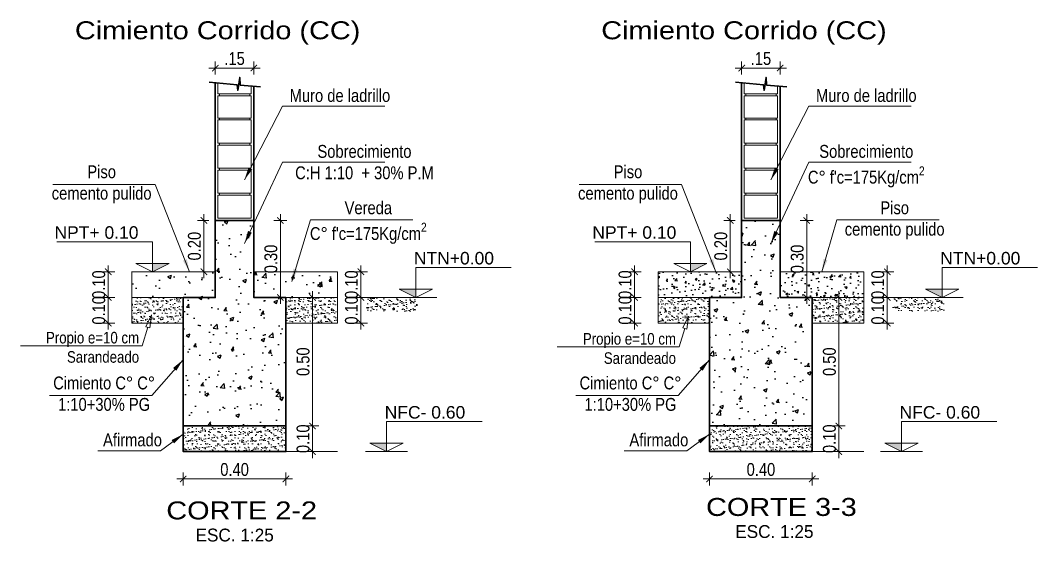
# Model space of a CAD drawing. Header units: metres. Extents: x 912 to 1393, y 476 to 584.
# Drawn here: x 1275.274 to 1279.234, y 500.553 to 502.582 of the extents above; entities that cross this region are included whole.
import ezdxf
from ezdxf import colors
from ezdxf.entities.mleader import LeaderData, LeaderLine
from ezdxf.math import Vec2, Vec3

# ---------------------------------------------------------------- set-up
doc = ezdxf.new("R2010")
doc.units = ezdxf.units.M
doc.linetypes.add('HIDDEN2', pattern=[0.1875, 0.125, -0.0625])
for name, color, linetype, lineweight in [('-Achurado', 251, 'Continuous', 5), ('-Acotado', 251, 'Continuous', 5), ('A_Muros altos', 7, 'Continuous', 40), ('Cotas', 7, 'Continuous', 20), ('FIC-2ES_COLUMNA', 152, 'Continuous', 30), ('FIC-2ES_TERRENO', 34, 'Continuous', 0), ('muros', 7, 'Continuous', 35), ('pisos', 8, 'Continuous', 13), ('PL-03', 7, 'Continuous', 30)]:
    doc.layers.add(name, color=color, linetype=linetype, lineweight=lineweight)
doc.layers.add('A_50_CotasExter', color=253, linetype='Continuous')
doc.layers.add('PL-05', color=7, linetype='Continuous')
doc.layers.add('FIC-2ES_LADRILLOS_', color=7, linetype='Continuous', lineweight=0, true_color=0xf57a00)
doc.styles.add('-Arial Narrow', font='ARIALN.TTF')
doc.styles.add('ARIAL', font='arial.ttf')
doc.styles.add('ROMANS', font='ARIALN.TTF')
doc.styles.add('sw 721', font='swissel.ttf')
doc.styles.add('TECHNICLIGHT', font='tel_____.pfb')
doc.dimstyles.new('corte 25', dxfattribs={"dimtxt": 0.05, "dimasz": 0.025, "dimexe": 0.025, "dimexo": 0.0125, "dimgap": 0.0125, "dimtad": 1, "dimzin": 4, "dimdsep": 46, "dimtxsty": 'ARIAL', "dimblk": 'ARCHTICK', "dimcen": 0.025, "dimdle": 0.025, "dimclrd": 256, "dimclre": 256, "dimclrt": 7, "dimadec": 0, "dimazin": 0, "dimtfac": 1, "dimtix": 1, "dimtmove": 0, "dimatfit": 3, "dimfxl": 0.1, "dimlwd": -1, "dimarcsym": 0})
doc.dimstyles.new('Esc 1_20n', dxfattribs={"dimscale": 0.02, "dimtxt": 2, "dimasz": 1, "dimexe": 1, "dimexo": 1, "dimgap": 0.45, "dimtad": 1, "dimtoh": 1, "dimzin": 3, "dimdsep": 46, "dimtxsty": '-Arial Narrow', "dimblk": 'ARCHTICK', "dimcen": 1, "dimdle": 1, "dimclrd": 252, "dimclre": 252, "dimclrt": 252, "dimadec": 0, "dimazin": 0, "dimtfac": 1, "dimtix": 1, "dimtmove": 1, "dimatfit": 2, "dimldrblk": 'ARCHTICK', "dimfxl": 1, "dimfxlon": 1, "dimtolj": 2, "dimlwd": 5, "dimlwe": 5, "dimarcsym": 0})
pattern_1 = [(37.5, (-0.210001, 0), (-0.00080001565, 0.02447066187), [0, -0.019304, 0, -0.02159, 0, -0.0206375]), (7.5, (-0.21, 0), (0.02247616416, 0.035841255), [0, -0.010414, 0, -0.017399, 0, -0.0066675]), (327.5, (-0.225622, 0), (0.0395496185, 7.185923e-05), [0, -0.00635, 0, -0.02286, 0, -0.029845]), (317.5, (-0.225622, 0), (0.0381778226, 0.0111464662), [0, -0.003175, 0, -0.014986, 0, -0.017145])]
pattern_2 = [(50, (74.589544, -0.39591), (0.0728738676, -0.0063756342), [0.00762, -0.08382]), (355, (74.58954, -0.39591), (-0.0140973686, 0.076422738), [0.006096, -0.0670562337]), (100.451445, (74.595616, -0.39644), (0.058776499, 0.0700471008), [0.0064760035, -0.071236098]), (46.1842, (74.58954, -0.37559), (0.1084316164, -0.016816931), [0.01143, -0.12573]), (96.635558, (74.59858, -0.37699), (0.094961654, 0.09897045), [0.009714009, -0.106854243]), (351.184151, (74.58954, -0.37559), (0.094961654, 0.09897045), [0.009143987, -0.100583893]), (21, (74.599704, -0.38067), (0.0606457565, -0.0409060793), [0.00762, -0.08382]), (326, (74.5997, -0.38067), (0.0247208113, 0.0736751864), [0.006096, -0.067056]), (71.451445, (74.60476, -0.384076), (0.0853665677, 0.0327691076), [0.0064760035, -0.071235975]), (37.5, (74.589544, -0.395907), (0.0012354413, 0.03382201555), [0, -0.0662432, 0, -0.068072, 0, -0.06731]), (7.5, (74.589544, -0.395907), (0.026727865, 0.0400722299), [0, -0.0388112, 0, -0.0647192, 0, -0.025654]), (327.5, (74.566887, -0.395907), (0.05423623807, -0.0022914976), [0, -0.0254, 0, -0.079248, 0, -0.105156]), (317.5, (74.556727, -0.395907), (0.0592516726, 0.0101705964), [0, -0.03302, 0, -0.0526288, 0, -0.074676])]

# ---------------------------------------------------------------- blocks, each defined once
blk = doc.blocks.new('_ArchTick')
at = {"layer": 'pisos', "color": 0, "const_width": 0.15}
blk.add_lwpolyline([(-0.5, -0.5), (0.5, 0.5)], dxfattribs=at)
blk = doc.blocks.new('*D331')
at = {"layer": 'A_50_CotasExter', "color": 252, "lineweight": 5, "transparency": 16777216}
for p, q in [((1276.4114, 501.0033), (1276.4114, 501.0283)), ((1276.3864, 501.0033), (1276.4364, 501.0033)), ((1276.4114, 500.9033), (1276.4114, 501.0033)), ((1276.3864, 500.9033), (1276.4364, 500.9033)), ((1276.4114, 500.9033), (1276.4114, 500.8783))]:
    blk.add_line(p, q, dxfattribs=at)
at = {"layer": 'DEFPOINTS', "color": 0, "lineweight": 20, "transparency": 16777216}
for p in [(1276.3079, 501.0033), (1276.4114, 501.0033), (1276.3079, 500.9033)]:
    blk.add_point(p, dxfattribs=at)
at = {"layer": 'A_50_CotasExter', "color": 252, "lineweight": 5, "transparency": 16777216, "xscale": 0.025, "yscale": 0.025, "zscale": 0.025}
for p, rotation in [((1276.4114, 501.0033), 270), ((1276.4114, 500.9033), 90)]:
    blk.add_blockref('_ArchTick', p, dxfattribs=dict(at, rotation=rotation))
at = {"layer": 'A_50_CotasExter', "color": 252, "transparency": 16777216, "insert": (1276.3746, 500.9533), "char_height": 0.05, "attachment_point": 5, "rotation": 90, "style": '-Arial Narrow'}
blk.add_mtext('\\A2;0.10', dxfattribs=at)
blk = doc.blocks.new('*D330')
at = {"layer": 'A_50_CotasExter', "color": 252, "lineweight": 5, "transparency": 16777216}
for p, q in [((1276.3864, 501.5033), (1276.4364, 501.5033)), ((1276.4114, 500.9783), (1276.4114, 501.5283)), ((1276.3864, 501.0033), (1276.4364, 501.0033))]:
    blk.add_line(p, q, dxfattribs=at)
at = {"layer": 'DEFPOINTS', "color": 0, "lineweight": 20, "transparency": 16777216}
for p in [(1276.3079, 501.5033), (1276.4114, 501.5033), (1276.3079, 501.0033)]:
    blk.add_point(p, dxfattribs=at)
at = {"layer": 'A_50_CotasExter', "color": 252, "lineweight": 5, "transparency": 16777216, "xscale": 0.025, "yscale": 0.025, "zscale": 0.025}
for p, rotation in [((1276.4114, 501.5033), 90), ((1276.4114, 501.0033), 270)]:
    blk.add_blockref('_ArchTick', p, dxfattribs=dict(at, rotation=rotation))
at = {"layer": 'A_50_CotasExter', "color": 252, "transparency": 16777216, "insert": (1276.3746, 501.2533), "char_height": 0.05, "attachment_point": 5, "rotation": 90, "style": '-Arial Narrow'}
blk.add_mtext('\\A2;0.50', dxfattribs=at)
blk = doc.blocks.new('NPT-c2')
at = {"color": 0, "lineweight": 5}
for p, q in [((0, 0.361), (-1.15, 0.361)), ((0, 0), (0, 0.361)), ((-0.253, 0), (0.253, 0)), ((-0.2, 0.1), (0.2, 0.1)), ((0, 0), (-0.2, 0.1)), ((0, 0), (0.2, 0.1))]:
    blk.add_line(p, q, dxfattribs=at)
blk.add_solid([(0.2, 0.1), (0, 0.1), (0, 0)], dxfattribs=at)
at = {"style": 'ARIAL'}
blk.add_attdef('NPT%%P0.00', (-1.089, 0.48), '', height=0.15, dxfattribs=at)
blk = doc.blocks.new('*D93')
at = {"layer": 'A_50_CotasExter', "color": 252, "lineweight": 5, "transparency": 16777216}
for p, q in [((1276.0329, 502.3716), (1276.0329, 502.4216)), ((1276.1829, 502.3716), (1276.1829, 502.4216)), ((1276.2079, 502.3966), (1276.0079, 502.3966))]:
    blk.add_line(p, q, dxfattribs=at)
at = {"layer": 'DEFPOINTS', "color": 0, "lineweight": 20, "transparency": 16777216}
for p in [(1276.0329, 502.3966), (1276.0329, 502.3385), (1276.1829, 502.3257)]:
    blk.add_point(p, dxfattribs=at)
at = {"layer": 'A_50_CotasExter', "color": 252, "lineweight": 5, "transparency": 16777216, "xscale": 0.025, "yscale": 0.025, "zscale": 0.025, "rotation": 180}
blk.add_blockref('_ArchTick', (1276.0329, 502.3966), dxfattribs=at)
at = {"layer": 'A_50_CotasExter', "color": 252, "lineweight": 5, "transparency": 16777216, "xscale": 0.025, "yscale": 0.025, "zscale": 0.025}
blk.add_blockref('_ArchTick', (1276.1829, 502.3966), dxfattribs=at)
at = {"layer": 'A_50_CotasExter', "color": 252, "transparency": 16777216, "insert": (1276.1079, 502.4334), "char_height": 0.05, "attachment_point": 5, "style": '-Arial Narrow'}
blk.add_mtext('\\A2;.15', dxfattribs=at)
blk = doc.blocks.new('*D337')
at = {"layer": 'A_50_CotasExter', "color": 252, "lineweight": 5, "transparency": 16777216}
for p, q in [((1275.6412, 501.5033), (1275.5912, 501.5033)), ((1275.6162, 501.5033), (1275.6162, 501.5283)), ((1275.6162, 501.4033), (1275.6162, 501.5033)), ((1275.6412, 501.4033), (1275.5912, 501.4033)), ((1275.6162, 501.4033), (1275.6162, 501.3783))]:
    blk.add_line(p, q, dxfattribs=at)
at = {"layer": 'DEFPOINTS', "color": 0, "lineweight": 20, "transparency": 16777216}
for p in [(1275.6162, 501.5033), (1275.7079, 501.5033), (1275.7079, 501.4033)]:
    blk.add_point(p, dxfattribs=at)
at = {"layer": 'A_50_CotasExter', "color": 252, "lineweight": 5, "transparency": 16777216, "xscale": 0.025, "yscale": 0.025, "zscale": 0.025}
for p, rotation in [((1275.6162, 501.5033), 270), ((1275.6162, 501.4033), 90)]:
    blk.add_blockref('_ArchTick', p, dxfattribs=dict(at, rotation=rotation))
at = {"layer": 'A_50_CotasExter', "color": 252, "transparency": 16777216, "insert": (1275.5794, 501.4533), "char_height": 0.05, "attachment_point": 5, "rotation": 90, "style": '-Arial Narrow'}
blk.add_mtext('\\A2;0.10', dxfattribs=at)
blk = doc.blocks.new('*D336')
at = {"layer": 'A_50_CotasExter', "color": 252, "lineweight": 5, "transparency": 16777216}
for p, q in [((1275.6162, 501.6033), (1275.6162, 501.6283)), ((1275.6412, 501.6033), (1275.5912, 501.6033)), ((1275.6162, 501.5033), (1275.6162, 501.6033)), ((1275.6412, 501.5033), (1275.5912, 501.5033)), ((1275.6162, 501.5033), (1275.6162, 501.4783))]:
    blk.add_line(p, q, dxfattribs=at)
at = {"layer": 'DEFPOINTS', "color": 0, "lineweight": 20, "transparency": 16777216}
for p in [(1275.6162, 501.6033), (1275.7079, 501.6033), (1275.7079, 501.5033)]:
    blk.add_point(p, dxfattribs=at)
at = {"layer": 'A_50_CotasExter', "color": 252, "lineweight": 5, "transparency": 16777216, "xscale": 0.025, "yscale": 0.025, "zscale": 0.025}
for p, rotation in [((1275.6162, 501.6033), 270), ((1275.6162, 501.5033), 90)]:
    blk.add_blockref('_ArchTick', p, dxfattribs=dict(at, rotation=rotation))
at = {"layer": 'A_50_CotasExter', "color": 252, "transparency": 16777216, "insert": (1275.5794, 501.5533), "char_height": 0.05, "attachment_point": 5, "rotation": 90, "style": '-Arial Narrow'}
blk.add_mtext('\\A2;0.10', dxfattribs=at)
blk = doc.blocks.new('*D333')
at = {"layer": 'A_50_CotasExter', "color": 252, "lineweight": 5, "transparency": 16777216}
for p, q in [((1276.5747, 501.5033), (1276.6247, 501.5033)), ((1276.5997, 501.5033), (1276.5997, 501.5283)), ((1276.5997, 501.4033), (1276.5997, 501.5033)), ((1276.5747, 501.4033), (1276.6247, 501.4033)), ((1276.5997, 501.4033), (1276.5997, 501.3783))]:
    blk.add_line(p, q, dxfattribs=at)
at = {"layer": 'DEFPOINTS', "color": 0, "lineweight": 20, "transparency": 16777216}
for p in [(1276.5079, 501.5033), (1276.5997, 501.5033), (1276.5079, 501.4033)]:
    blk.add_point(p, dxfattribs=at)
at = {"layer": 'A_50_CotasExter', "color": 252, "lineweight": 5, "transparency": 16777216, "xscale": 0.025, "yscale": 0.025, "zscale": 0.025}
for p, rotation in [((1276.5997, 501.5033), 270), ((1276.5997, 501.4033), 90)]:
    blk.add_blockref('_ArchTick', p, dxfattribs=dict(at, rotation=rotation))
at = {"layer": 'A_50_CotasExter', "color": 252, "transparency": 16777216, "insert": (1276.563, 501.4533), "char_height": 0.05, "attachment_point": 5, "rotation": 90, "style": '-Arial Narrow'}
blk.add_mtext('\\A2;0.10', dxfattribs=at)
blk = doc.blocks.new('*D332')
at = {"layer": 'A_50_CotasExter', "color": 252, "lineweight": 5, "transparency": 16777216}
for p, q in [((1276.5997, 501.6033), (1276.5997, 501.6283)), ((1276.5747, 501.6033), (1276.6247, 501.6033)), ((1276.5997, 501.5033), (1276.5997, 501.6033)), ((1276.5747, 501.5033), (1276.6247, 501.5033)), ((1276.5997, 501.5033), (1276.5997, 501.4783))]:
    blk.add_line(p, q, dxfattribs=at)
at = {"layer": 'DEFPOINTS', "color": 0, "lineweight": 20, "transparency": 16777216}
for p in [(1276.5079, 501.6033), (1276.5997, 501.6033), (1276.5079, 501.5033)]:
    blk.add_point(p, dxfattribs=at)
at = {"layer": 'A_50_CotasExter', "color": 252, "lineweight": 5, "transparency": 16777216, "xscale": 0.025, "yscale": 0.025, "zscale": 0.025}
for p, rotation in [((1276.5997, 501.6033), 270), ((1276.5997, 501.5033), 90)]:
    blk.add_blockref('_ArchTick', p, dxfattribs=dict(at, rotation=rotation))
at = {"layer": 'A_50_CotasExter', "color": 252, "transparency": 16777216, "insert": (1276.563, 501.5533), "char_height": 0.05, "attachment_point": 5, "rotation": 90, "style": '-Arial Narrow'}
blk.add_mtext('\\A2;0.10', dxfattribs=at)
blk = doc.blocks.new('*D334')
at = {"layer": 'A_50_CotasExter', "color": 252, "lineweight": 5, "transparency": 16777216}
for p, q in [((1276.2861, 501.4783), (1276.2861, 501.8283)), ((1276.2611, 501.8033), (1276.3111, 501.8033)), ((1276.2611, 501.5033), (1276.3111, 501.5033))]:
    blk.add_line(p, q, dxfattribs=at)
at = {"layer": 'DEFPOINTS', "color": 0, "lineweight": 20, "transparency": 16777216}
for p in [(1276.1829, 501.8033), (1276.2861, 501.8033), (1276.1829, 501.5033)]:
    blk.add_point(p, dxfattribs=at)
at = {"layer": 'A_50_CotasExter', "color": 252, "lineweight": 5, "transparency": 16777216, "xscale": 0.025, "yscale": 0.025, "zscale": 0.025}
for p, rotation in [((1276.2861, 501.8033), 90), ((1276.2861, 501.5033), 270)]:
    blk.add_blockref('_ArchTick', p, dxfattribs=dict(at, rotation=rotation))
at = {"layer": 'A_50_CotasExter', "color": 252, "transparency": 16777216, "insert": (1276.2494, 501.6533), "char_height": 0.05, "attachment_point": 5, "rotation": 90, "style": '-Arial Narrow'}
blk.add_mtext('\\A2;0.30', dxfattribs=at)
blk = doc.blocks.new('*D335')
at = {"layer": 'A_50_CotasExter', "color": 252, "lineweight": 5, "transparency": 16777216}
for p, q in [((1275.9886, 501.5783), (1275.9886, 501.8283)), ((1276.0079, 501.8033), (1275.9636, 501.8033)), ((1276.0079, 501.6033), (1275.9636, 501.6033))]:
    blk.add_line(p, q, dxfattribs=at)
at = {"layer": 'DEFPOINTS', "color": 0, "lineweight": 20, "transparency": 16777216}
for p in [(1275.9886, 501.8033), (1276.0329, 501.8033), (1276.0329, 501.6033)]:
    blk.add_point(p, dxfattribs=at)
at = {"layer": 'A_50_CotasExter', "color": 252, "lineweight": 5, "transparency": 16777216, "xscale": 0.025, "yscale": 0.025, "zscale": 0.025}
for p, rotation in [((1275.9886, 501.8033), 90), ((1275.9886, 501.6033), 270)]:
    blk.add_blockref('_ArchTick', p, dxfattribs=dict(at, rotation=rotation))
at = {"layer": 'A_50_CotasExter', "color": 252, "transparency": 16777216, "insert": (1275.9518, 501.7033), "char_height": 0.05, "attachment_point": 5, "rotation": 90, "style": '-Arial Narrow'}
blk.add_mtext('\\A2;0.20', dxfattribs=at)
blk = doc.blocks.new('*D323')
at = {"layer": 'A_50_CotasExter', "color": 252, "lineweight": 5, "transparency": 16777216}
for p, q in [((1278.4601, 501.0033), (1278.4601, 501.0283)), ((1278.4351, 501.0033), (1278.4851, 501.0033)), ((1278.4601, 500.9033), (1278.4601, 501.0033)), ((1278.4351, 500.9033), (1278.4851, 500.9033)), ((1278.4601, 500.9033), (1278.4601, 500.8783))]:
    blk.add_line(p, q, dxfattribs=at)
at = {"layer": 'DEFPOINTS', "color": 0, "lineweight": 20, "transparency": 16777216}
for p in [(1278.3567, 501.0033), (1278.4601, 501.0033), (1278.3567, 500.9033)]:
    blk.add_point(p, dxfattribs=at)
at = {"layer": 'A_50_CotasExter', "color": 252, "lineweight": 5, "transparency": 16777216, "xscale": 0.025, "yscale": 0.025, "zscale": 0.025}
for p, rotation in [((1278.4601, 501.0033), 270), ((1278.4601, 500.9033), 90)]:
    blk.add_blockref('_ArchTick', p, dxfattribs=dict(at, rotation=rotation))
at = {"layer": 'A_50_CotasExter', "color": 252, "transparency": 16777216, "insert": (1278.4234, 500.9533), "char_height": 0.05, "attachment_point": 5, "rotation": 90, "style": '-Arial Narrow'}
blk.add_mtext('\\A2;0.10', dxfattribs=at)
blk = doc.blocks.new('*D322')
at = {"layer": 'A_50_CotasExter', "color": 252, "lineweight": 5, "transparency": 16777216}
for p, q in [((1278.4351, 501.5033), (1278.4851, 501.5033)), ((1278.4601, 500.9783), (1278.4601, 501.5283)), ((1278.4351, 501.0033), (1278.4851, 501.0033))]:
    blk.add_line(p, q, dxfattribs=at)
at = {"layer": 'DEFPOINTS', "color": 0, "lineweight": 20, "transparency": 16777216}
for p in [(1278.3567, 501.5033), (1278.4601, 501.5033), (1278.3567, 501.0033)]:
    blk.add_point(p, dxfattribs=at)
at = {"layer": 'A_50_CotasExter', "color": 252, "lineweight": 5, "transparency": 16777216, "xscale": 0.025, "yscale": 0.025, "zscale": 0.025}
for p, rotation in [((1278.4601, 501.5033), 90), ((1278.4601, 501.0033), 270)]:
    blk.add_blockref('_ArchTick', p, dxfattribs=dict(at, rotation=rotation))
at = {"layer": 'A_50_CotasExter', "color": 252, "transparency": 16777216, "insert": (1278.4234, 501.2533), "char_height": 0.05, "attachment_point": 5, "rotation": 90, "style": '-Arial Narrow'}
blk.add_mtext('\\A2;0.50', dxfattribs=at)
blk = doc.blocks.new('*D103')
at = {"layer": 'A_50_CotasExter', "color": 252, "lineweight": 5, "transparency": 16777216}
for p, q in [((1278.0817, 502.3716), (1278.0817, 502.4216)), ((1278.2317, 502.3716), (1278.2317, 502.4216)), ((1278.2567, 502.3966), (1278.0567, 502.3966))]:
    blk.add_line(p, q, dxfattribs=at)
at = {"layer": 'DEFPOINTS', "color": 0, "lineweight": 20, "transparency": 16777216}
for p in [(1278.0817, 502.3966), (1278.0817, 502.3385), (1278.2317, 502.3257)]:
    blk.add_point(p, dxfattribs=at)
at = {"layer": 'A_50_CotasExter', "color": 252, "lineweight": 5, "transparency": 16777216, "xscale": 0.025, "yscale": 0.025, "zscale": 0.025, "rotation": 180}
blk.add_blockref('_ArchTick', (1278.0817, 502.3966), dxfattribs=at)
at = {"layer": 'A_50_CotasExter', "color": 252, "lineweight": 5, "transparency": 16777216, "xscale": 0.025, "yscale": 0.025, "zscale": 0.025}
blk.add_blockref('_ArchTick', (1278.2317, 502.3966), dxfattribs=at)
at = {"layer": 'A_50_CotasExter', "color": 252, "transparency": 16777216, "insert": (1278.1567, 502.4334), "char_height": 0.05, "attachment_point": 5, "style": '-Arial Narrow'}
blk.add_mtext('\\A2;.15', dxfattribs=at)
blk = doc.blocks.new('*D329')
at = {"layer": 'A_50_CotasExter', "color": 252, "lineweight": 5, "transparency": 16777216}
for p, q in [((1277.6899, 501.5033), (1277.6399, 501.5033)), ((1277.6649, 501.5033), (1277.6649, 501.5283)), ((1277.6649, 501.4033), (1277.6649, 501.5033)), ((1277.6899, 501.4033), (1277.6399, 501.4033)), ((1277.6649, 501.4033), (1277.6649, 501.3783))]:
    blk.add_line(p, q, dxfattribs=at)
at = {"layer": 'DEFPOINTS', "color": 0, "lineweight": 20, "transparency": 16777216}
for p in [(1277.6649, 501.5033), (1277.7567, 501.5033), (1277.7567, 501.4033)]:
    blk.add_point(p, dxfattribs=at)
at = {"layer": 'A_50_CotasExter', "color": 252, "lineweight": 5, "transparency": 16777216, "xscale": 0.025, "yscale": 0.025, "zscale": 0.025}
for p, rotation in [((1277.6649, 501.5033), 270), ((1277.6649, 501.4033), 90)]:
    blk.add_blockref('_ArchTick', p, dxfattribs=dict(at, rotation=rotation))
at = {"layer": 'A_50_CotasExter', "color": 252, "transparency": 16777216, "insert": (1277.6281, 501.4533), "char_height": 0.05, "attachment_point": 5, "rotation": 90, "style": '-Arial Narrow'}
blk.add_mtext('\\A2;0.10', dxfattribs=at)
blk = doc.blocks.new('*D328')
at = {"layer": 'A_50_CotasExter', "color": 252, "lineweight": 5, "transparency": 16777216}
for p, q in [((1277.6649, 501.6033), (1277.6649, 501.6283)), ((1277.6899, 501.6033), (1277.6399, 501.6033)), ((1277.6649, 501.5033), (1277.6649, 501.6033)), ((1277.6899, 501.5033), (1277.6399, 501.5033)), ((1277.6649, 501.5033), (1277.6649, 501.4783))]:
    blk.add_line(p, q, dxfattribs=at)
at = {"layer": 'DEFPOINTS', "color": 0, "lineweight": 20, "transparency": 16777216}
for p in [(1277.6649, 501.6033), (1277.7567, 501.6033), (1277.7567, 501.5033)]:
    blk.add_point(p, dxfattribs=at)
at = {"layer": 'A_50_CotasExter', "color": 252, "lineweight": 5, "transparency": 16777216, "xscale": 0.025, "yscale": 0.025, "zscale": 0.025}
for p, rotation in [((1277.6649, 501.6033), 270), ((1277.6649, 501.5033), 90)]:
    blk.add_blockref('_ArchTick', p, dxfattribs=dict(at, rotation=rotation))
at = {"layer": 'A_50_CotasExter', "color": 252, "transparency": 16777216, "insert": (1277.6281, 501.5533), "char_height": 0.05, "attachment_point": 5, "rotation": 90, "style": '-Arial Narrow'}
blk.add_mtext('\\A2;0.10', dxfattribs=at)
blk = doc.blocks.new('*D324')
at = {"layer": 'A_50_CotasExter', "color": 252, "lineweight": 5, "transparency": 16777216}
for p, q in [((1278.6235, 501.5033), (1278.6735, 501.5033)), ((1278.6485, 501.5033), (1278.6485, 501.5283)), ((1278.6485, 501.4033), (1278.6485, 501.5033)), ((1278.6235, 501.4033), (1278.6735, 501.4033)), ((1278.6485, 501.4033), (1278.6485, 501.3783))]:
    blk.add_line(p, q, dxfattribs=at)
at = {"layer": 'DEFPOINTS', "color": 0, "lineweight": 20, "transparency": 16777216}
for p in [(1278.5567, 501.5033), (1278.6485, 501.5033), (1278.5567, 501.4033)]:
    blk.add_point(p, dxfattribs=at)
at = {"layer": 'A_50_CotasExter', "color": 252, "lineweight": 5, "transparency": 16777216, "xscale": 0.025, "yscale": 0.025, "zscale": 0.025}
for p, rotation in [((1278.6485, 501.5033), 270), ((1278.6485, 501.4033), 90)]:
    blk.add_blockref('_ArchTick', p, dxfattribs=dict(at, rotation=rotation))
at = {"layer": 'A_50_CotasExter', "color": 252, "transparency": 16777216, "insert": (1278.6117, 501.4533), "char_height": 0.05, "attachment_point": 5, "rotation": 90, "style": '-Arial Narrow'}
blk.add_mtext('\\A2;0.10', dxfattribs=at)
blk = doc.blocks.new('*D325')
at = {"layer": 'A_50_CotasExter', "color": 252, "lineweight": 5, "transparency": 16777216}
for p, q in [((1278.6485, 501.6033), (1278.6485, 501.6283)), ((1278.6235, 501.6033), (1278.6735, 501.6033)), ((1278.6485, 501.5033), (1278.6485, 501.6033)), ((1278.6235, 501.5033), (1278.6735, 501.5033)), ((1278.6485, 501.5033), (1278.6485, 501.4783))]:
    blk.add_line(p, q, dxfattribs=at)
at = {"layer": 'DEFPOINTS', "color": 0, "lineweight": 20, "transparency": 16777216}
for p in [(1278.5567, 501.6033), (1278.6485, 501.6033), (1278.5567, 501.5033)]:
    blk.add_point(p, dxfattribs=at)
at = {"layer": 'A_50_CotasExter', "color": 252, "lineweight": 5, "transparency": 16777216, "xscale": 0.025, "yscale": 0.025, "zscale": 0.025}
for p, rotation in [((1278.6485, 501.6033), 270), ((1278.6485, 501.5033), 90)]:
    blk.add_blockref('_ArchTick', p, dxfattribs=dict(at, rotation=rotation))
at = {"layer": 'A_50_CotasExter', "color": 252, "transparency": 16777216, "insert": (1278.6117, 501.5533), "char_height": 0.05, "attachment_point": 5, "rotation": 90, "style": '-Arial Narrow'}
blk.add_mtext('\\A2;0.10', dxfattribs=at)
blk = doc.blocks.new('*D326')
at = {"layer": 'A_50_CotasExter', "color": 252, "lineweight": 5, "transparency": 16777216}
for p, q in [((1278.3349, 501.4783), (1278.3349, 501.8283)), ((1278.3099, 501.8033), (1278.3599, 501.8033)), ((1278.3099, 501.5033), (1278.3599, 501.5033))]:
    blk.add_line(p, q, dxfattribs=at)
at = {"layer": 'DEFPOINTS', "color": 0, "lineweight": 20, "transparency": 16777216}
for p in [(1278.2317, 501.8033), (1278.3349, 501.8033), (1278.2317, 501.5033)]:
    blk.add_point(p, dxfattribs=at)
at = {"layer": 'A_50_CotasExter', "color": 252, "lineweight": 5, "transparency": 16777216, "xscale": 0.025, "yscale": 0.025, "zscale": 0.025}
for p, rotation in [((1278.3349, 501.8033), 90), ((1278.3349, 501.5033), 270)]:
    blk.add_blockref('_ArchTick', p, dxfattribs=dict(at, rotation=rotation))
at = {"layer": 'A_50_CotasExter', "color": 252, "transparency": 16777216, "insert": (1278.2981, 501.6533), "char_height": 0.05, "attachment_point": 5, "rotation": 90, "style": '-Arial Narrow'}
blk.add_mtext('\\A2;0.30', dxfattribs=at)
blk = doc.blocks.new('*D327')
at = {"layer": 'A_50_CotasExter', "color": 252, "lineweight": 5, "transparency": 16777216}
for p, q in [((1278.0374, 501.5783), (1278.0374, 501.8283)), ((1278.0567, 501.8033), (1278.0124, 501.8033)), ((1278.0567, 501.6033), (1278.0124, 501.6033))]:
    blk.add_line(p, q, dxfattribs=at)
at = {"layer": 'DEFPOINTS', "color": 0, "lineweight": 20, "transparency": 16777216}
for p in [(1278.0374, 501.8033), (1278.0817, 501.8033), (1278.0817, 501.6033)]:
    blk.add_point(p, dxfattribs=at)
at = {"layer": 'A_50_CotasExter', "color": 252, "lineweight": 5, "transparency": 16777216, "xscale": 0.025, "yscale": 0.025, "zscale": 0.025}
for p, rotation in [((1278.0374, 501.8033), 90), ((1278.0374, 501.6033), 270)]:
    blk.add_blockref('_ArchTick', p, dxfattribs=dict(at, rotation=rotation))
at = {"layer": 'A_50_CotasExter', "color": 252, "transparency": 16777216, "insert": (1278.0006, 501.7033), "char_height": 0.05, "attachment_point": 5, "rotation": 90, "style": '-Arial Narrow'}
blk.add_mtext('\\A2;0.20', dxfattribs=at)
blk = doc.blocks.new('*D104')
at = {"layer": 'A_50_CotasExter', "color": 252, "lineweight": 5, "transparency": 16777216}
for p, q in [((1275.8829, 500.7967), (1276.3329, 500.7967)), ((1275.9079, 500.8217), (1275.9079, 500.7717)), ((1276.3079, 500.8217), (1276.3079, 500.7717))]:
    blk.add_line(p, q, dxfattribs=at)
at = {"layer": 'DEFPOINTS', "color": 0, "lineweight": 20, "transparency": 16777216}
for p in [(1275.9079, 500.9033), (1276.3079, 500.9033), (1276.3079, 500.7967)]:
    blk.add_point(p, dxfattribs=at)
at = {"layer": 'A_50_CotasExter', "color": 252, "lineweight": 5, "transparency": 16777216, "xscale": 0.025, "yscale": 0.025, "zscale": 0.025}
for p, rotation in [((1275.9079, 500.7967), 179.9988359742673), ((1276.3079, 500.7967), 359.9988359742672)]:
    blk.add_blockref('_ArchTick', p, dxfattribs=dict(at, rotation=rotation))
at = {"layer": 'A_50_CotasExter', "color": 252, "transparency": 16777216, "insert": (1276.1079, 500.8335), "char_height": 0.05, "attachment_point": 5, "rotation": 359.9988, "style": '-Arial Narrow'}
blk.add_mtext('\\A2;0.40', dxfattribs=at)
blk = doc.blocks.new('*D105')
at = {"layer": 'A_50_CotasExter', "color": 252, "lineweight": 5, "transparency": 16777216}
for p, q in [((1277.9317, 500.7967), (1278.3817, 500.7967)), ((1277.9567, 500.8217), (1277.9567, 500.7717)), ((1278.3567, 500.8217), (1278.3567, 500.7717))]:
    blk.add_line(p, q, dxfattribs=at)
at = {"layer": 'DEFPOINTS', "color": 0, "lineweight": 20, "transparency": 16777216}
for p in [(1277.9567, 500.9033), (1278.3567, 500.9033), (1278.3567, 500.7967)]:
    blk.add_point(p, dxfattribs=at)
at = {"layer": 'A_50_CotasExter', "color": 252, "lineweight": 5, "transparency": 16777216, "xscale": 0.025, "yscale": 0.025, "zscale": 0.025}
for p, rotation in [((1277.9567, 500.7967), 179.9988359742673), ((1278.3567, 500.7967), 359.9988359742672)]:
    blk.add_blockref('_ArchTick', p, dxfattribs=dict(at, rotation=rotation))
at = {"layer": 'A_50_CotasExter', "color": 252, "transparency": 16777216, "insert": (1278.1567, 500.8335), "char_height": 0.05, "attachment_point": 5, "rotation": 359.9988, "style": '-Arial Narrow'}
blk.add_mtext('\\A2;0.40', dxfattribs=at)
blk = doc.blocks.new('_ClosedBlank')
at = {"color": 0, "linetype": 'ByBlock', "lineweight": -2}
for p, q in [((-1, 0.167), (0, 0)), ((-1, 0.167), (-1, -0.167)), ((0, 0), (-1, -0.167))]:
    blk.add_line(p, q, dxfattribs=at)

msp = doc.modelspace()

# ---------------------------------------------------------------- hatches: boundary and pattern name
at = {"layer": '-Achurado', "lineweight": 5}
h = msp.add_hatch(dxfattribs=at)
h.set_pattern_fill('AR-SAND', color=256, scale=0.0005)
h.paths.add_polyline_path([(1275.7079, 501.5033), (1275.9079, 501.5033), (1275.9079, 501.4033), (1275.7079, 501.4033)])
h = msp.add_hatch(dxfattribs=at)
h.set_pattern_fill('AR-SAND', color=256, scale=0.0005)
h.paths.add_polyline_path([(1276.5079, 501.5033), (1276.3079, 501.5033), (1276.3079, 501.4033), (1276.5079, 501.4033)])
h = msp.add_hatch(dxfattribs=at)
h.set_pattern_fill('AR-SAND', color=256, scale=0.0005)
h.paths.add_polyline_path([(1276.8209, 501.5033), (1276.6209, 501.5033), (1276.6209, 501.4496), (1276.8213, 501.4496)])
h = msp.add_hatch(dxfattribs=at)
h.set_pattern_fill('AR-SAND', color=256, scale=0.0005)
h.set_pattern_definition(pattern_1)
h.paths.add_polyline_path([(1277.7567, 501.5033), (1277.9567, 501.5033), (1277.9567, 501.4033), (1277.7567, 501.4033)])
h = msp.add_hatch(dxfattribs=at)
h.set_pattern_fill('AR-SAND', color=256, scale=0.0005)
h.set_pattern_definition(pattern_1)
h.paths.add_polyline_path([(1278.5567, 501.5033), (1278.3567, 501.5033), (1278.3567, 501.4033), (1278.5567, 501.4033)])
h = msp.add_hatch(dxfattribs=at)
h.set_pattern_fill('AR-SAND', color=256, scale=0.0005)
h.set_pattern_definition(pattern_1)
h.paths.add_polyline_path([(1278.8697, 501.5033), (1278.6697, 501.5033), (1278.6697, 501.4496), (1278.87, 501.4496)])
h = msp.add_hatch(dxfattribs=at)
h.set_pattern_fill('AR-SAND', color=256, scale=0.0005)
h.paths.add_polyline_path([(1275.9079, 501.0033), (1276.3079, 501.0033), (1276.3079, 500.9033), (1275.9079, 500.9033)])
h = msp.add_hatch(dxfattribs=at)
h.set_pattern_fill('AR-SAND', color=256, scale=0.0005)
h.set_pattern_definition(pattern_1)
h.paths.add_polyline_path([(1277.9567, 501.0033), (1278.3567, 501.0033), (1278.3567, 500.9033), (1277.9567, 500.9033)])
at = {"true_color": 0x636466}
h = msp.add_hatch(dxfattribs=at)
h.set_pattern_fill('AR-CONC', color=251, scale=0.0008)
h.paths.add_polyline_path([(1276.3079, 501.5033), (1276.1829, 501.5033), (1276.1829, 501.8033), (1276.0329, 501.8033), (1276.0329, 501.5033), (1275.9079, 501.5033), (1275.9079, 501.0033), (1276.3079, 501.0033)])
h = msp.add_hatch(dxfattribs=at)
h.set_pattern_fill('AR-CONC', color=251, scale=0.0008)
h.set_pattern_definition([(50, (-0.21, 0), (0.145747735, -0.012751268), [0.01524, -0.16764]), (355, (-0.21, 0), (-0.028194737, 0.152845476), [0.012192, -0.134112467]), (100.451445, (-0.19786, -0.00106), (0.117552998, 0.140094202), [0.012952007, -0.142472196]), (46.1842, (-0.21, 0.04064), (0.216863233, -0.033633862), [0.02286, -0.25146]), (96.635558, (-0.19193, 0.03784), (0.189923307, 0.1979409), [0.01942802, -0.213708487]), (351.184151, (-0.21, 0.04064), (0.189923307, 0.1979409), [0.018287974, -0.201167786]), (21, (-0.18968, 0.03048), (0.121291513, -0.081812159), [0.01524, -0.16764]), (326, (-0.18968, 0.03048), (0.049441623, 0.147350373), [0.012192, -0.134112]), (71.451445, (-0.17957, 0.02366), (0.170733135, 0.065538215), [0.012952007, -0.14247195]), (37.5, (-0.21, 0), (0.0024708826, 0.067644031), [0, -0.1324864, 0, -0.136144, 0, -0.13462]), (7.5, (-0.21, 0), (0.05345573, 0.08014446), [0, -0.0776224, 0, -0.1294384, 0, -0.051308]), (327.5, (-0.255315, 0), (0.1084724761, -0.0045829952), [0, -0.0508, 0, -0.158496, 0, -0.210312]), (317.5, (-0.275635, 0), (0.118503345, 0.020341193), [0, -0.06604, 0, -0.1052576, 0, -0.149352])])
h.paths.add_polyline_path([(1278.3567, 501.5033), (1278.2317, 501.5033), (1278.2317, 501.8033), (1278.0817, 501.8033), (1278.0817, 501.5033), (1277.9567, 501.5033), (1277.9567, 501.0033), (1278.3567, 501.0033)])
h = msp.add_hatch(dxfattribs=at)
h.set_pattern_fill('AR-CONC', color=251, scale=0.0008)
h.paths.add_polyline_path([(1276.0329, 501.6033), (1275.7079, 501.6033), (1275.7079, 501.5033), (1276.0329, 501.5033)])
h = msp.add_hatch(dxfattribs=at)
h.set_pattern_fill('AR-CONC', color=251, scale=0.0008)
h.paths.add_polyline_path([(1276.1829, 501.6033), (1276.5079, 501.6033), (1276.5079, 501.5033), (1276.1829, 501.5033)])
h = msp.add_hatch(dxfattribs=at)
h.set_pattern_fill('AR-CONC', color=251, scale=0.0004)
h.set_pattern_definition(pattern_2)
h.paths.add_polyline_path([(1278.0817, 501.6033), (1277.7567, 501.6033), (1277.7567, 501.5033), (1278.0817, 501.5033)])
h = msp.add_hatch(dxfattribs=at)
h.set_pattern_fill('AR-CONC', color=251, scale=0.0004)
h.set_pattern_definition(pattern_2)
h.paths.add_polyline_path([(1278.2317, 501.6033), (1278.5567, 501.6033), (1278.5567, 501.5033), (1278.2317, 501.5033)])

# ---------------------------------------------------------------- linework, layer by layer
at = {"layer": 'A_Muros altos', "lineweight": 30}
for points in [[(1275.9079, 501.0033), (1276.3079, 501.0033), (1276.3079, 501.5033), (1276.1829, 501.5033), (1276.1829, 501.8033), (1276.0329, 501.8033), (1276.0329, 501.5033), (1275.9079, 501.5033), (1275.9079, 501.0033)], [(1277.9567, 501.0033), (1278.3567, 501.0033), (1278.3567, 501.5033), (1278.2317, 501.5033), (1278.2317, 501.8033), (1278.0817, 501.8033), (1278.0817, 501.5033), (1277.9567, 501.5033), (1277.9567, 501.0033)], [(1276.3079, 501.0033), (1276.3079, 500.9033), (1275.9079, 500.9033), (1275.9079, 501.0033)], [(1278.3567, 501.0033), (1278.3567, 500.9033), (1277.9567, 500.9033), (1277.9567, 501.0033)]]:
    msp.add_lwpolyline(points, dxfattribs=at)
at = {"layer": 'FIC-2ES_COLUMNA', "color": 7}
for points in [[(1276.2092, 502.3234), (1276.13, 502.3303), (1276.1281, 502.3604), (1276.1204, 502.3093), (1276.1175, 502.3314), (1276.009, 502.3417)], [(1276.0329, 501.8033), (1276.0329, 502.3395)], [(1278.2579, 502.3234), (1278.1787, 502.3303), (1278.1768, 502.3604), (1278.1691, 502.3093), (1278.1662, 502.3314), (1278.0578, 502.3417)], [(1278.0817, 501.8033), (1278.0817, 502.3395)], [(1276.1829, 501.8033), (1276.1829, 502.3257)], [(1278.2317, 501.8033), (1278.2317, 502.3257)]]:
    msp.add_lwpolyline(points, dxfattribs=at)
at = {"layer": 'FIC-2ES_LADRILLOS_'}
for p, q in [((1276.0488, 502.296), (1276.0488, 502.2885)), ((1276.1671, 502.296), (1276.1671, 502.2885)), ((1278.0975, 502.296), (1278.0975, 502.2885)), ((1278.2159, 502.296), (1278.2159, 502.2885)), ((1276.0488, 502.202), (1276.0488, 502.1945)), ((1276.1671, 502.202), (1276.1671, 502.1945)), ((1278.0975, 502.202), (1278.0975, 502.1945)), ((1278.2159, 502.202), (1278.2159, 502.1945)), ((1276.0488, 502.1045), (1276.0488, 502.097)), ((1276.1671, 502.1045), (1276.1671, 502.097)), ((1278.0975, 502.1045), (1278.0975, 502.097)), ((1278.2159, 502.1045), (1278.2159, 502.097)), ((1276.0488, 502.007), (1276.0488, 501.9995)), ((1276.1671, 502.007), (1276.1671, 501.9995)), ((1278.0975, 502.007), (1278.0975, 501.9995)), ((1278.2159, 502.007), (1278.2159, 501.9995)), ((1276.0488, 501.9095), (1276.0488, 501.902)), ((1276.1671, 501.9095), (1276.1671, 501.902)), ((1278.0975, 501.9095), (1278.0975, 501.902)), ((1278.2159, 501.9095), (1278.2159, 501.902))]:
    msp.add_line(p, q, dxfattribs=at)
for points in [[(1276.0429, 502.3393), (1276.0429, 502.296), (1276.1729, 502.296), (1276.1729, 502.3266)], [(1278.0917, 502.3393), (1278.0917, 502.296), (1278.2217, 502.296), (1278.2217, 502.3266)], [(1276.0429, 502.2885), (1276.0429, 502.202), (1276.1729, 502.202), (1276.1729, 502.2885)], [(1276.0429, 502.2885), (1276.1729, 502.2885)], [(1278.0917, 502.2885), (1278.0917, 502.202), (1278.2217, 502.202), (1278.2217, 502.2885)], [(1278.0917, 502.2885), (1278.2217, 502.2885)]]:
    msp.add_lwpolyline(points, dxfattribs=at)
for points in [[(1276.1729, 502.1045), (1276.1729, 502.1945), (1276.0429, 502.1945), (1276.0429, 502.1045)], [(1278.2217, 502.1045), (1278.2217, 502.1945), (1278.0917, 502.1945), (1278.0917, 502.1045)], [(1276.1729, 502.007), (1276.1729, 502.097), (1276.0429, 502.097), (1276.0429, 502.007)], [(1278.2217, 502.007), (1278.2217, 502.097), (1278.0917, 502.097), (1278.0917, 502.007)], [(1276.1729, 501.9095), (1276.1729, 501.9995), (1276.0429, 501.9995), (1276.0429, 501.9095)], [(1278.2217, 501.9095), (1278.2217, 501.9995), (1278.0917, 501.9995), (1278.0917, 501.9095)], [(1276.1729, 501.812), (1276.1729, 501.902), (1276.0429, 501.902), (1276.0429, 501.812)], [(1278.2217, 501.812), (1278.2217, 501.902), (1278.0917, 501.902), (1278.0917, 501.812)]]:
    msp.add_lwpolyline(points, close=True, dxfattribs=at)
at = {"layer": 'FIC-2ES_TERRENO'}
msp.add_lwpolyline([(1276.5079, 501.6033), (1276.5079, 501.4033)], dxfattribs=at)
at = {"layer": 'muros', "color": 250, "lineweight": 15}
for points in [[(1276.0329, 501.6033), (1275.7079, 501.6033)], [(1275.7079, 501.6033), (1275.7079, 501.4033)], [(1276.1829, 501.6033), (1276.5079, 501.6033)], [(1278.0817, 501.6033), (1277.7567, 501.6033)], [(1277.7567, 501.6033), (1277.7567, 501.4033)], [(1278.2317, 501.6033), (1278.5567, 501.6033)], [(1278.5567, 501.6033), (1278.5567, 501.4033)], [(1275.9079, 501.5033), (1275.7079, 501.5033)], [(1276.3079, 501.5033), (1276.5079, 501.5033)], [(1276.8209, 501.5033), (1276.6209, 501.5033)], [(1277.9567, 501.5033), (1277.7567, 501.5033)], [(1278.3567, 501.5033), (1278.5567, 501.5033)], [(1278.8697, 501.5033), (1278.6697, 501.5033)], [(1275.9079, 501.4033), (1275.7079, 501.4033)], [(1276.3079, 501.4033), (1276.5079, 501.4033)], [(1277.9567, 501.4033), (1277.7567, 501.4033)], [(1278.3567, 501.4033), (1278.5567, 501.4033)], [(1276.5079, 500.9033), (1276.3079, 500.9033)], [(1278.5567, 500.9033), (1278.3567, 500.9033)]]:
    msp.add_lwpolyline(points, dxfattribs=at)

# ---------------------------------------------------------------- block references
at = {"linetype": 'HIDDEN2'}
ref = msp.add_blockref('NPT-c2', (1275.7885, 501.6033), dxfattribs=dict(at, xscale=0.323333650981178, yscale=0.323333650981178, zscale=0.323333650981178))
ref.add_attrib('NPT%%P0.00', 'NPT+ 0.10', (1275.4069, 501.732), dxfattribs={"color": 0, "height": 0.04869, "style": 'sw 721'})
ref = msp.add_blockref('NPT-c2', (1277.882, 501.6033), dxfattribs=dict(at, xscale=0.323333650981178, yscale=0.323333650981178, zscale=0.323333650981178))
ref.add_attrib('NPT%%P0.00', 'NPT+ 0.10', (1277.5004, 501.732), dxfattribs={"color": 0, "height": 0.04869, "style": 'sw 721'})
ref = msp.add_blockref('NPT-c2', (1276.8132, 501.5033), dxfattribs=dict(at, xscale=-0.323333650981178, yscale=0.323333650981178, zscale=0.323333650981178))
ref.add_attrib('NPT%%P0.00', 'NTN+0.00', (1276.8059, 501.632), dxfattribs={"color": 0, "height": 0.04869, "style": 'sw 721'})
ref = msp.add_blockref('NPT-c2', (1278.862, 501.5033), dxfattribs=dict(at, xscale=-0.323333650981178, yscale=0.323333650981178, zscale=0.323333650981178))
ref.add_attrib('NPT%%P0.00', 'NTN+0.00', (1278.8546, 501.632), dxfattribs={"color": 0, "height": 0.04869, "style": 'sw 721'})
ref = msp.add_blockref('NPT-c2', (1276.6995, 500.9033), dxfattribs=dict(at, xscale=-0.323333650981178, yscale=0.323333650981178, zscale=0.323333650981178))
ref.add_attrib('NPT%%P0.00', 'NFC- 0.60', (1276.6921, 501.032), dxfattribs={"color": 0, "height": 0.04869, "style": 'sw 721'})
ref = msp.add_blockref('NPT-c2', (1278.7035, 500.9033), dxfattribs=dict(at, xscale=-0.323333650981178, yscale=0.323333650981178, zscale=0.323333650981178))
ref.add_attrib('NPT%%P0.00', 'NFC- 0.60', (1278.6962, 501.032), dxfattribs={"color": 0, "height": 0.04869, "style": 'sw 721'})

# ---------------------------------------------------------------- texts
at = {"layer": 'PL-03', "color": 250, "linetype": 'Continuous', "style": 'TECHNICLIGHT'}
for p in [(1275.9558, 500.5534), (1278.0566, 500.567)]:
    msp.add_text('ESC. 1:25', height=0.05, dxfattribs=at).set_placement(p)
at = {"layer": 'PL-03', "char_height": 0.05, "attachment_point": 2, "style": 'ROMANS'}
for s, insert, width in [('\\A1;Muro de ladrillo', (1276.5181, 502.3148), 0.500607), ('\\A1;Muro de ladrillo', (1278.5668, 502.3148), 0.500607), ('\\A1;Sobrecimiento\\PC:H 1:10  + 30% P.M', (1276.6135, 502.0972), 0.691462), ("\\A1;Sobrecimiento\\PC° f'c=175Kg/cm{\\H0.7x;\\S2^ ;} ", (1278.5668, 502.0972), 0.500607), ('Piso \\Pcemento pulido', (1275.5905, 502.0178), 0.405235), ('Piso \\Pcemento pulido', (1277.6392, 502.0178), 0.405235), ("\\A1;Vereda \\PC° f'c=175Kg/cm{\\H0.7x;\\S2^ ;} ", (1276.6285, 501.8776), 0.514574), ('\\A1;Piso\\Pcemento pulido', (1278.6773, 501.8776), 0.514574), ('Cimiento C° C°\\P1:10+30% PG', (1275.6001, 501.1955), 0.92797), ('Cimiento C° C°\\P1:10+30% PG', (1277.6489, 501.1955), 0.92797), ('Afirmado  ', (1275.7106, 500.9739), 0.482982), ('Afirmado  ', (1277.7594, 500.9739), 0.482982)]:
    msp.add_mtext(s, dxfattribs=dict(at, insert=insert, width=width))
at = {"layer": 'PL-05', "style": 'TECHNICLIGHT', "width": 1.2}
for s, p in [('Cimiento Corrido (CC)', (1275.4864, 502.5087)), ('Cimiento Corrido (CC)', (1277.5351, 502.5087)), ('CORTE 2-2', (1275.8421, 500.6393)), ('CORTE 3-3', (1277.943, 500.6528))]:
    msp.add_text(s, height=0.07, dxfattribs=at).set_placement(p)

# ---------------------------------------------------------------- dimensions: what is measured, and where the dimension line sits
at = {"layer": 'A_50_CotasExter'}
for base, p1, p2, picture, middle in [((1276.0329, 502.3966), (1276.1829, 502.3257), (1276.0329, 502.3385), '*D93', (1276.1079, 502.3966)), ((1278.0817, 502.3966), (1278.2317, 502.3257), (1278.0817, 502.3385), '*D103', (1278.1567, 502.3966))]:
    dim = msp.add_linear_dim(base=base, p1=p1, p2=p2, angle=180, text='.15', dimstyle='Esc 1_20n', override={"dimscale": 0.025}, dxfattribs=at)
    dim.commit()
    dim.dimension.update_dxf_attribs({"geometry": picture, "text_midpoint": middle, "dimtype": 160})
for p1, p2, distance, picture, middle in [((1276.0329, 501.6033), (1276.0329, 501.8033), 0.0443, '*D335', (1275.9518, 501.7033)), ((1276.1829, 501.5033), (1276.1829, 501.8033), -0.1032, '*D334', (1276.2494, 501.6533)), ((1278.0817, 501.6033), (1278.0817, 501.8033), 0.0443, '*D327', (1278.0006, 501.7033)), ((1278.2317, 501.5033), (1278.2317, 501.8033), -0.1032, '*D326', (1278.2981, 501.6533)), ((1275.7079, 501.4033), (1275.7079, 501.5033), 0.0918, '*D337', (1275.5794, 501.4533)), ((1276.5079, 501.4033), (1276.5079, 501.5033), -0.0918, '*D333', (1276.563, 501.4533)), ((1277.7567, 501.4033), (1277.7567, 501.5033), 0.0918, '*D329', (1277.6281, 501.4533)), ((1278.5567, 501.4033), (1278.5567, 501.5033), -0.0918, '*D324', (1278.6117, 501.4533)), ((1276.3079, 500.9033), (1276.3079, 501.0033), -0.1035, '*D331', (1276.3746, 500.9533)), ((1278.3567, 500.9033), (1278.3567, 501.0033), -0.1035, '*D323', (1278.4234, 500.9533)), ((1275.9079, 500.9033), (1276.3079, 500.9033), -0.1066, '*D104', (1276.1079, 500.8335)), ((1277.9567, 500.9033), (1278.3567, 500.9033), -0.1066, '*D105', (1278.1567, 500.8335))]:
    dim = msp.add_aligned_dim(p1=p1, p2=p2, distance=distance, dimstyle='Esc 1_20n', override={"dimscale": 0.025}, dxfattribs=at)
    dim.commit()
    dim.dimension.update_dxf_attribs({"geometry": picture, "text_midpoint": middle})
for base, p1, p2, picture, middle in [((1275.6162, 501.6033), (1275.7079, 501.5033), (1275.7079, 501.6033), '*D336', (1275.5794, 501.5533)), ((1276.5997, 501.6033), (1276.5079, 501.5033), (1276.5079, 501.6033), '*D332', (1276.563, 501.5533)), ((1277.6649, 501.6033), (1277.7567, 501.5033), (1277.7567, 501.6033), '*D328', (1277.6281, 501.5533)), ((1278.6485, 501.6033), (1278.5567, 501.5033), (1278.5567, 501.6033), '*D325', (1278.6117, 501.5533)), ((1276.4114, 501.5033), (1276.3079, 501.0033), (1276.3079, 501.5033), '*D330', (1276.3746, 501.2533)), ((1278.4601, 501.5033), (1278.3567, 501.0033), (1278.3567, 501.5033), '*D322', (1278.4234, 501.2533))]:
    dim = msp.add_linear_dim(base=base, p1=p1, p2=p2, angle=270, dimstyle='Esc 1_20n', override={"dimscale": 0.025}, dxfattribs=at)
    dim.commit()
    dim.dimension.update_dxf_attribs({"geometry": picture, "text_midpoint": middle})

# ---------------------------------------------------------------- leaders
at = {"layer": '-Acotado'}
ml = msp.add_multileader_mtext('Standard', dxfattribs=at)
ml.set_content('Propio e=10 cm \\PSarandeado', color=7, style='-Arial Narrow')
ml.set_leader_properties(color=7, linetype='ByLayer', lineweight=0)
ml.set_arrow_properties(name='CLOSEDBLANK')
ml.build(insert=Vec2(0, 0))
ml.multileader.update_dxf_attribs({"has_dogleg": 0, "text_left_attachment_type": 6, "text_right_attachment_type": 6, "dogleg_length": 0, "arrow_head_size": 0.05, "scale": 0.025})
ctx = ml.context
ctx.base_point, ctx.scale, ctx.char_height, ctx.arrow_head_size, ctx.landing_gap_size, ctx.plane_origin = Vec3(1275.3686, 501.3154), 0.025, 0.045, 0.05, 0.0125, Vec3(1276.4148, 502.0512)
ctx.left_attachment, ctx.right_attachment, ctx.text_align_type = 6, 6, 2
notes = []
notes.append((ctx, [(1, (1, 1, 0), (1275.7488, 501.3154), (-1, 0), 0, [(0, [(1275.7849, 501.4352)], 0, [])])]))
ctx.mtext.insert, ctx.mtext.alignment, ctx.mtext.flow_direction = Vec3(1275.7363, 501.3694), 3, 5
ml = msp.add_multileader_mtext('Standard', dxfattribs=at)
ml.set_content('Propio e=10 cm \\PSarandeado', color=7, style='-Arial Narrow')
ml.set_leader_properties(color=7, linetype='ByLayer', lineweight=0)
ml.set_arrow_properties(name='CLOSEDBLANK')
ml.build(insert=Vec2(0, 0))
ml.multileader.update_dxf_attribs({"has_dogleg": 0, "text_left_attachment_type": 6, "text_right_attachment_type": 6, "dogleg_length": 0, "arrow_head_size": 0.05, "scale": 0.025})
ctx = ml.context
ctx.base_point, ctx.scale, ctx.char_height, ctx.arrow_head_size, ctx.landing_gap_size, ctx.plane_origin = Vec3(1277.4583, 501.3109), 0.025, 0.045, 0.05, 0.0125, Vec3(1278.5045, 502.0468)
ctx.left_attachment, ctx.right_attachment, ctx.text_align_type = 6, 6, 2
notes.append((ctx, [(1, (1, 1, 0), (1277.8385, 501.3109), (-1, 0), 0, [(0, [(1277.8746, 501.4308)], 0, [])])]))
ctx.mtext.insert, ctx.mtext.alignment, ctx.mtext.flow_direction = Vec3(1277.826, 501.3649), 3, 5
at = {"layer": 'Cotas', "lineweight": 13, "ltscale": 0.1}
for points in [[(1276.1465, 501.9613), (1276.2947, 502.2477), (1276.6927, 502.2477)], [(1278.1952, 501.9613), (1278.3434, 502.2477), (1278.7414, 502.2477)], [(1276.1465, 501.7137), (1276.2947, 502.0301), (1276.6927, 502.0301)], [(1278.1952, 501.7137), (1278.3434, 502.0301), (1278.7414, 502.0301)], [(1275.9329, 501.6033), (1275.7983, 501.9438), (1275.4003, 501.9438)], [(1277.9817, 501.6033), (1277.847, 501.9438), (1277.449, 501.9438)], [(1276.3305, 501.5654), (1276.4033, 501.8053), (1276.8013, 501.8053)], [(1278.3942, 501.6033), (1278.4521, 501.8053), (1278.8501, 501.8053)], [(1275.9077, 501.2612), (1275.7858, 501.1215), (1275.3877, 501.1215)], [(1277.9565, 501.2612), (1277.8345, 501.1215), (1277.4365, 501.1215)], [(1275.9079, 500.9712), (1275.8199, 500.9062), (1275.5755, 500.9062)], [(1277.9567, 500.9712), (1277.8687, 500.9062), (1277.6242, 500.9062)]]:
    msp.add_leader(points, dimstyle='corte 25', override={"dimasz": 0.05, "dimgap": 0.0125, "dimtad": 0}, dxfattribs=at)
for ctx, leaders in notes:
    for number, flags, end, landing, length, lines in leaders:
        leader = LeaderData()
        leader.index, (leader.has_last_leader_line, leader.has_dogleg_vector, leader.attachment_direction) = number, flags
        leader.last_leader_point, leader.dogleg_vector, leader.dogleg_length = Vec3(end), Vec3(landing), length
        for number, points, colour, breaks in lines:
            line = LeaderLine()
            line.index, line.vertices, line.color, line.breaks = number, Vec3.list(points), colors.encode_raw_color(colour), breaks
            leader.lines.append(line)
        ctx.leaders.append(leader)

doc.saveas('drawing.dxf')
